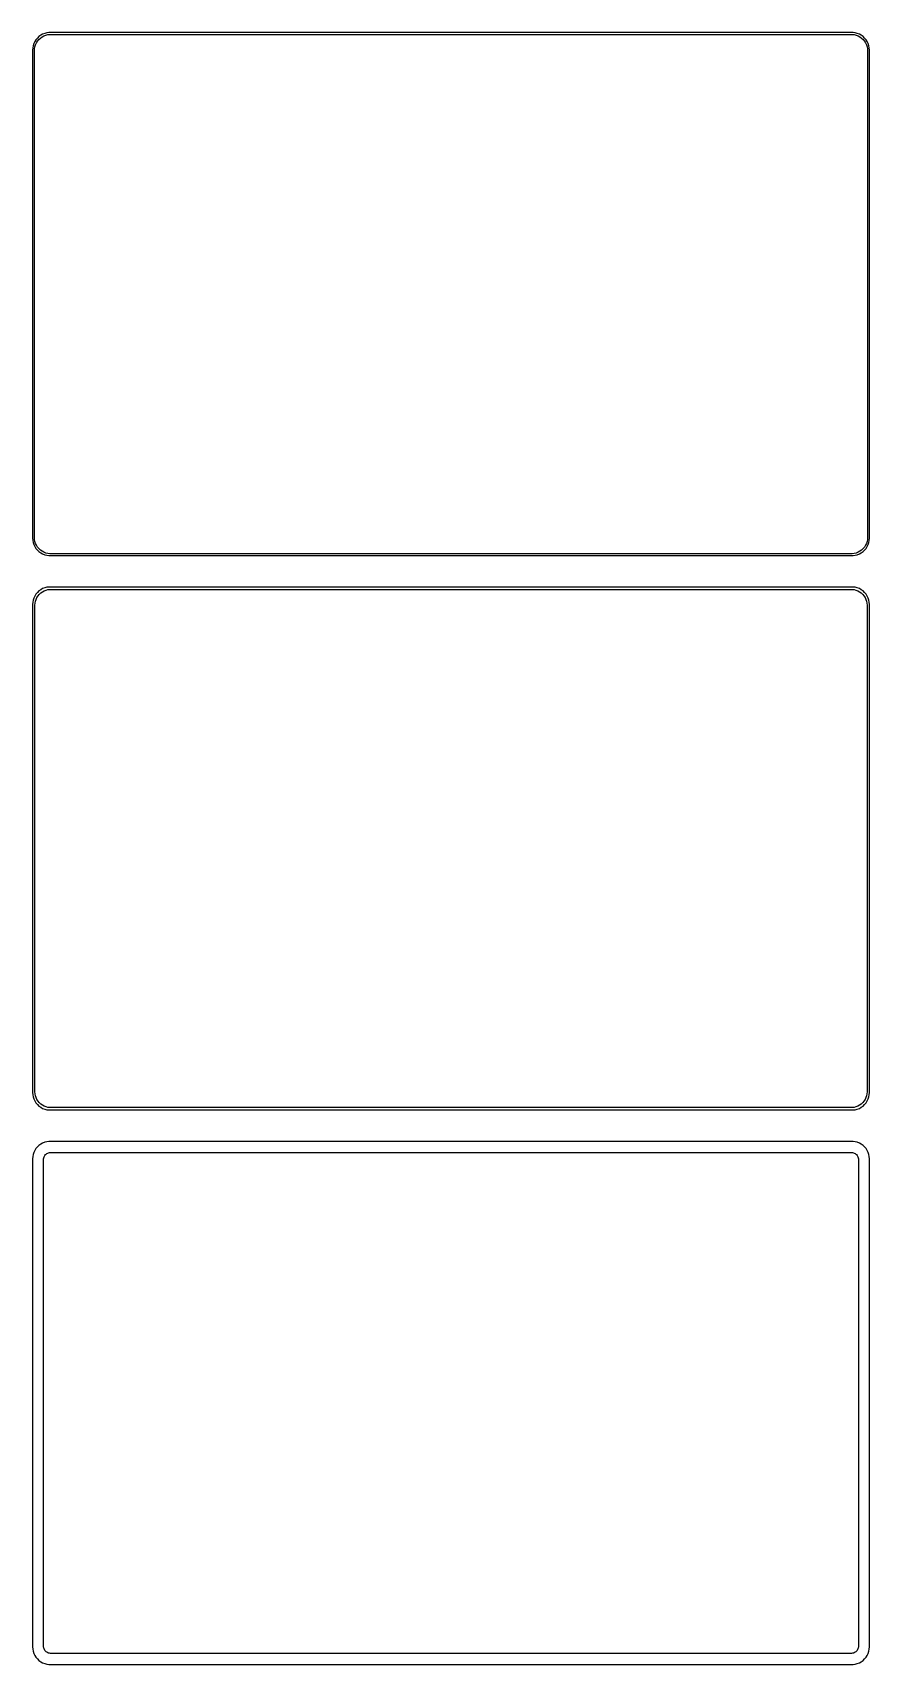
# Model space of a CAD drawing. Header units: metres. Extents: x -120 to 120, y 402 to 870.
import ezdxf

# ---------------------------------------------------------------- set-up
doc = ezdxf.new("R2010")
doc.units = ezdxf.units.M

msp = doc.modelspace()

# ---------------------------------------------------------------- linework, layer by layer
for p, q in [((-119.843, 866.243), (-119.961, 865.627)), ((-119.649, 866.841), (-119.843, 866.243)), ((-119.382, 867.409), (-119.649, 866.841)), ((-119.463, 865.345), (-119.351, 865.931)), ((-119.045, 867.939), (-119.382, 867.409)), ((-119.351, 865.931), (-119.166, 866.499)), ((-119.166, 866.499), (-118.912, 867.038)), ((-118.645, 868.423), (-119.045, 867.939)), ((-118.912, 867.038), (-118.593, 867.542)), ((-118.187, 868.853), (-118.645, 868.423)), ((-118.593, 867.542), (-118.213, 868.002)), ((-118.213, 868.002), (-117.778, 868.41)), ((-117.679, 869.222), (-118.187, 868.853)), ((-117.778, 868.41), (-117.295, 868.761)), ((-117.129, 869.524), (-117.679, 869.222)), ((-117.295, 868.761), (-116.772, 869.048)), ((-116.545, 869.755), (-117.129, 869.524)), ((-116.772, 869.048), (-116.218, 869.268)), ((-115.937, 869.911), (-116.545, 869.755)), ((-116.218, 869.268), (-115.64, 869.416)), ((-115.314, 869.99), (-115.937, 869.911)), ((-115.64, 869.416), (-115.048, 869.491)), ((115.314, 869.99), (-115.314, 869.99)), ((-115.048, 869.491), (115.048, 869.491)), ((115.048, 869.491), (115.64, 869.416)), ((115.937, 869.911), (115.314, 869.99)), ((115.64, 869.416), (116.218, 869.268)), ((116.545, 869.755), (115.937, 869.911)), ((116.218, 869.268), (116.772, 869.048)), ((117.129, 869.524), (116.545, 869.755)), ((116.772, 869.048), (117.295, 868.761)), ((117.679, 869.222), (117.129, 869.524)), ((117.295, 868.761), (117.778, 868.41)), ((118.187, 868.853), (117.679, 869.222)), ((117.778, 868.41), (118.213, 868.002)), ((118.645, 868.423), (118.187, 868.853)), ((118.213, 868.002), (118.593, 867.542)), ((118.593, 867.542), (118.912, 867.038)), ((119.045, 867.939), (118.645, 868.423)), ((118.912, 867.038), (119.166, 866.499)), ((119.382, 867.409), (119.045, 867.939)), ((119.166, 866.499), (119.351, 865.931)), ((119.351, 865.931), (119.463, 865.345)), ((119.649, 866.841), (119.382, 867.409)), ((119.843, 866.243), (119.649, 866.841)), ((119.961, 865.627), (119.843, 866.243)), ((-119.961, 865.627), (-120, 865)), ((-120, 865), (-120, 725)), ((-119.5, 864.75), (-119.463, 865.345)), ((-119.5, 725.25), (-119.5, 864.75)), ((119.463, 865.345), (119.5, 864.75)), ((119.5, 864.75), (119.5, 725.25)), ((120, 865), (119.961, 865.627)), ((120, 725), (120, 865)), ((-120, 725), (-119.961, 724.373)), ((-119.961, 724.373), (-119.843, 723.757)), ((-119.843, 723.757), (-119.649, 723.159)), ((-119.649, 723.159), (-119.382, 722.591)), ((-119.463, 724.655), (-119.5, 725.25)), ((-119.351, 724.069), (-119.463, 724.655)), ((-119.382, 722.591), (-119.045, 722.061)), ((-119.166, 723.501), (-119.351, 724.069)), ((-118.912, 722.962), (-119.166, 723.501)), ((-119.045, 722.061), (-118.645, 721.577)), ((-118.593, 722.458), (-118.912, 722.962)), ((-118.645, 721.577), (-118.187, 721.147)), ((-118.213, 721.998), (-118.593, 722.458)), ((-117.778, 721.59), (-118.213, 721.998)), ((-118.187, 721.147), (-117.679, 720.778)), ((-117.295, 721.239), (-117.778, 721.59)), ((-117.679, 720.778), (-117.129, 720.476)), ((-116.772, 720.952), (-117.295, 721.239)), ((-116.218, 720.732), (-116.772, 720.952)), ((-115.64, 720.584), (-116.218, 720.732)), ((116.218, 720.732), (115.64, 720.584)), ((116.772, 720.952), (116.218, 720.732)), ((117.295, 721.239), (116.772, 720.952)), ((117.129, 720.476), (117.679, 720.778)), ((117.778, 721.59), (117.295, 721.239)), ((117.679, 720.778), (118.187, 721.147)), ((118.213, 721.998), (117.778, 721.59)), ((118.187, 721.147), (118.645, 721.577)), ((118.593, 722.458), (118.213, 721.998)), ((118.912, 722.962), (118.593, 722.458)), ((118.645, 721.577), (119.045, 722.061)), ((119.166, 723.501), (118.912, 722.962)), ((119.045, 722.061), (119.382, 722.591)), ((119.351, 724.069), (119.166, 723.501)), ((119.463, 724.655), (119.351, 724.069)), ((119.382, 722.591), (119.649, 723.159)), ((119.5, 725.25), (119.463, 724.655)), ((119.649, 723.159), (119.843, 723.757)), ((119.843, 723.757), (119.961, 724.373)), ((119.961, 724.373), (120, 725)), ((-117.129, 720.476), (-116.545, 720.245)), ((-116.545, 720.245), (-115.937, 720.089)), ((-115.937, 720.089), (-115.314, 720.01)), ((-115.048, 720.509), (-115.64, 720.584)), ((-115.314, 720.01), (115.314, 720.01)), ((115.048, 720.509), (-115.048, 720.509)), ((115.64, 720.584), (115.048, 720.509)), ((115.314, 720.01), (115.937, 720.089)), ((115.937, 720.089), (116.545, 720.245)), ((116.545, 720.245), (117.129, 720.476)), ((-119.843, 707.243), (-119.961, 706.627)), ((-119.649, 707.841), (-119.843, 707.243)), ((-119.382, 708.409), (-119.649, 707.841)), ((-119.045, 708.939), (-119.382, 708.409)), ((-119.292, 706.324), (-119.185, 706.889)), ((-119.185, 706.889), (-119.007, 707.435)), ((-118.645, 709.423), (-119.045, 708.939)), ((-119.007, 707.435), (-118.762, 707.956)), ((-118.762, 707.956), (-118.454, 708.441)), ((-118.187, 709.853), (-118.645, 709.423)), ((-118.454, 708.441), (-118.088, 708.884)), ((-117.679, 710.222), (-118.187, 709.853)), ((-118.088, 708.884), (-117.668, 709.278)), ((-117.129, 710.524), (-117.679, 710.222)), ((-117.668, 709.278), (-117.203, 709.616)), ((-117.203, 709.616), (-116.699, 709.893)), ((-116.545, 710.755), (-117.129, 710.524)), ((-116.699, 709.893), (-116.165, 710.104)), ((-115.937, 710.911), (-116.545, 710.755)), ((-116.165, 710.104), (-115.608, 710.247)), ((-115.314, 710.99), (-115.937, 710.911)), ((-115.608, 710.247), (-115.037, 710.319)), ((115.314, 710.99), (-115.314, 710.99)), ((-115.037, 710.319), (115.037, 710.319)), ((115.037, 710.319), (115.608, 710.247)), ((115.937, 710.911), (115.314, 710.99)), ((115.608, 710.247), (116.165, 710.104)), ((116.545, 710.755), (115.937, 710.911)), ((116.165, 710.104), (116.699, 709.893)), ((117.129, 710.524), (116.545, 710.755)), ((116.699, 709.893), (117.203, 709.616)), ((117.679, 710.222), (117.129, 710.524)), ((117.203, 709.616), (117.668, 709.278)), ((117.668, 709.278), (118.088, 708.884)), ((118.187, 709.853), (117.679, 710.222)), ((118.088, 708.884), (118.454, 708.441)), ((118.645, 709.423), (118.187, 709.853)), ((118.454, 708.441), (118.762, 707.956)), ((119.045, 708.939), (118.645, 709.423)), ((118.762, 707.956), (119.007, 707.435)), ((119.007, 707.435), (119.185, 706.889)), ((119.382, 708.409), (119.045, 708.939)), ((119.185, 706.889), (119.292, 706.324)), ((119.649, 707.841), (119.382, 708.409)), ((119.843, 707.243), (119.649, 707.841)), ((119.961, 706.627), (119.843, 707.243)), ((-119.961, 706.627), (-120, 706)), ((-120, 706), (-120, 566)), ((-119.328, 705.75), (-119.292, 706.324)), ((-119.328, 566.25), (-119.328, 705.75)), ((119.292, 706.324), (119.328, 705.75)), ((119.328, 705.75), (119.328, 566.25)), ((120, 706), (119.961, 706.627)), ((120, 566), (120, 706)), ((-120, 566), (-119.961, 565.373)), ((-119.961, 565.373), (-119.843, 564.757)), ((-119.843, 564.757), (-119.649, 564.159)), ((-119.649, 564.159), (-119.382, 563.591)), ((-119.382, 563.591), (-119.045, 563.061)), ((-119.292, 565.676), (-119.328, 566.25)), ((-119.185, 565.111), (-119.292, 565.676)), ((-119.007, 564.565), (-119.185, 565.111)), ((-119.045, 563.061), (-118.645, 562.577)), ((-118.762, 564.044), (-119.007, 564.565)), ((-118.454, 563.559), (-118.762, 564.044)), ((-118.645, 562.577), (-118.187, 562.147)), ((-118.088, 563.116), (-118.454, 563.559)), ((-118.187, 562.147), (-117.679, 561.778)), ((-117.668, 562.722), (-118.088, 563.116)), ((-117.679, 561.778), (-117.129, 561.476)), ((-117.203, 562.384), (-117.668, 562.722)), ((-116.699, 562.107), (-117.203, 562.384)), ((-116.165, 561.896), (-116.699, 562.107)), ((-115.608, 561.753), (-116.165, 561.896)), ((-115.037, 561.681), (-115.608, 561.753)), ((115.037, 561.681), (-115.037, 561.681)), ((115.608, 561.753), (115.037, 561.681)), ((116.165, 561.896), (115.608, 561.753)), ((116.699, 562.107), (116.165, 561.896)), ((117.203, 562.384), (116.699, 562.107)), ((117.129, 561.476), (117.679, 561.778)), ((117.668, 562.722), (117.203, 562.384)), ((118.088, 563.116), (117.668, 562.722)), ((117.679, 561.778), (118.187, 562.147)), ((118.454, 563.559), (118.088, 563.116)), ((118.187, 562.147), (118.645, 562.577)), ((118.762, 564.044), (118.454, 563.559)), ((118.645, 562.577), (119.045, 563.061)), ((119.007, 564.565), (118.762, 564.044)), ((119.185, 565.111), (119.007, 564.565)), ((119.045, 563.061), (119.382, 563.591)), ((119.292, 565.676), (119.185, 565.111)), ((119.328, 566.25), (119.292, 565.676)), ((119.382, 563.591), (119.649, 564.159)), ((119.649, 564.159), (119.843, 564.757)), ((119.843, 564.757), (119.961, 565.373)), ((119.961, 565.373), (120, 566)), ((-117.129, 561.476), (-116.545, 561.245)), ((-116.545, 561.245), (-115.937, 561.089)), ((-115.937, 561.089), (-115.314, 561.01)), ((-115.314, 561.01), (115.314, 561.01)), ((115.314, 561.01), (115.937, 561.089)), ((115.937, 561.089), (116.545, 561.245)), ((116.545, 561.245), (117.129, 561.476)), ((-119.961, 547.627), (-120, 547)), ((-119.843, 548.243), (-119.961, 547.627)), ((-119.649, 548.841), (-119.843, 548.243)), ((-119.382, 549.409), (-119.649, 548.841)), ((-119.045, 549.939), (-119.382, 549.409)), ((-118.645, 550.423), (-119.045, 549.939)), ((-118.187, 550.853), (-118.645, 550.423)), ((-117.679, 551.222), (-118.187, 550.853)), ((-117.129, 551.524), (-117.679, 551.222)), ((-116.545, 551.755), (-117.129, 551.524)), ((-116.711, 547.527), (-116.599, 547.766)), ((-116.599, 547.766), (-116.457, 547.99)), ((-115.937, 551.911), (-116.545, 551.755)), ((-116.457, 547.99), (-116.288, 548.194)), ((-116.288, 548.194), (-116.095, 548.376)), ((-116.095, 548.376), (-115.88, 548.531)), ((-115.314, 551.99), (-115.937, 551.911)), ((-115.88, 548.531), (-115.648, 548.659)), ((-115.648, 548.659), (-115.402, 548.756)), ((-115.402, 548.756), (-115.145, 548.822)), ((115.314, 551.99), (-115.314, 551.99)), ((-115.145, 548.822), (-114.882, 548.855)), ((-114.882, 548.855), (114.882, 548.855)), ((114.882, 548.855), (115.145, 548.822)), ((115.145, 548.822), (115.402, 548.756)), ((115.937, 551.911), (115.314, 551.99)), ((115.402, 548.756), (115.648, 548.659)), ((115.648, 548.659), (115.88, 548.531)), ((115.88, 548.531), (116.095, 548.376)), ((116.545, 551.755), (115.937, 551.911)), ((116.095, 548.376), (116.288, 548.194)), ((116.288, 548.194), (116.457, 547.99)), ((116.457, 547.99), (116.599, 547.766)), ((117.129, 551.524), (116.545, 551.755)), ((116.599, 547.766), (116.711, 547.527)), ((117.679, 551.222), (117.129, 551.524)), ((118.187, 550.853), (117.679, 551.222)), ((118.645, 550.423), (118.187, 550.853)), ((119.045, 549.939), (118.645, 550.423)), ((119.382, 549.409), (119.045, 549.939)), ((119.649, 548.841), (119.382, 549.409)), ((119.843, 548.243), (119.649, 548.841)), ((119.961, 547.627), (119.843, 548.243)), ((120, 547), (119.961, 547.627)), ((-120, 547), (-120, 407)), ((-116.86, 546.75), (-116.843, 547.014)), ((-116.86, 407.25), (-116.86, 546.75)), ((-116.843, 547.014), (-116.793, 547.275)), ((-116.793, 547.275), (-116.711, 547.527)), ((116.711, 547.527), (116.793, 547.275)), ((116.793, 547.275), (116.843, 547.014)), ((116.843, 547.014), (116.86, 546.75)), ((116.86, 546.75), (116.86, 407.25)), ((120, 407), (120, 547)), ((-116.843, 406.986), (-116.86, 407.25)), ((116.86, 407.25), (116.843, 406.986)), ((-120, 407), (-119.961, 406.373)), ((-119.961, 406.373), (-119.843, 405.757)), ((-119.843, 405.757), (-119.649, 405.159)), ((-119.649, 405.159), (-119.382, 404.591)), ((-119.382, 404.591), (-119.045, 404.061)), ((-119.045, 404.061), (-118.645, 403.577)), ((-118.645, 403.577), (-118.187, 403.147)), ((-118.187, 403.147), (-117.679, 402.778)), ((-117.679, 402.778), (-117.129, 402.476)), ((-117.129, 402.476), (-116.545, 402.245)), ((-116.793, 406.725), (-116.843, 406.986)), ((-116.711, 406.473), (-116.793, 406.725)), ((-116.599, 406.234), (-116.711, 406.473)), ((-116.457, 406.01), (-116.599, 406.234)), ((-116.288, 405.806), (-116.457, 406.01)), ((-116.095, 405.624), (-116.288, 405.806)), ((-115.88, 405.469), (-116.095, 405.624)), ((-115.648, 405.341), (-115.88, 405.469)), ((-115.402, 405.244), (-115.648, 405.341)), ((-115.145, 405.178), (-115.402, 405.244)), ((-114.882, 405.145), (-115.145, 405.178)), ((114.882, 405.145), (-114.882, 405.145)), ((115.145, 405.178), (114.882, 405.145)), ((115.402, 405.244), (115.145, 405.178)), ((115.648, 405.341), (115.402, 405.244)), ((115.88, 405.469), (115.648, 405.341)), ((116.095, 405.624), (115.88, 405.469)), ((116.288, 405.806), (116.095, 405.624)), ((116.457, 406.01), (116.288, 405.806)), ((116.599, 406.234), (116.457, 406.01)), ((116.545, 402.245), (117.129, 402.476)), ((116.711, 406.473), (116.599, 406.234)), ((116.793, 406.725), (116.711, 406.473)), ((116.843, 406.986), (116.793, 406.725)), ((117.129, 402.476), (117.679, 402.778)), ((117.679, 402.778), (118.187, 403.147)), ((118.187, 403.147), (118.645, 403.577)), ((118.645, 403.577), (119.045, 404.061)), ((119.045, 404.061), (119.382, 404.591)), ((119.382, 404.591), (119.649, 405.159)), ((119.649, 405.159), (119.843, 405.757)), ((119.843, 405.757), (119.961, 406.373)), ((119.961, 406.373), (120, 407)), ((-116.545, 402.245), (-115.937, 402.089)), ((-115.937, 402.089), (-115.314, 402.01)), ((-115.314, 402.01), (115.314, 402.01)), ((115.314, 402.01), (115.937, 402.089)), ((115.937, 402.089), (116.545, 402.245))]:
    msp.add_line(p, q)

doc.saveas('drawing.dxf')
